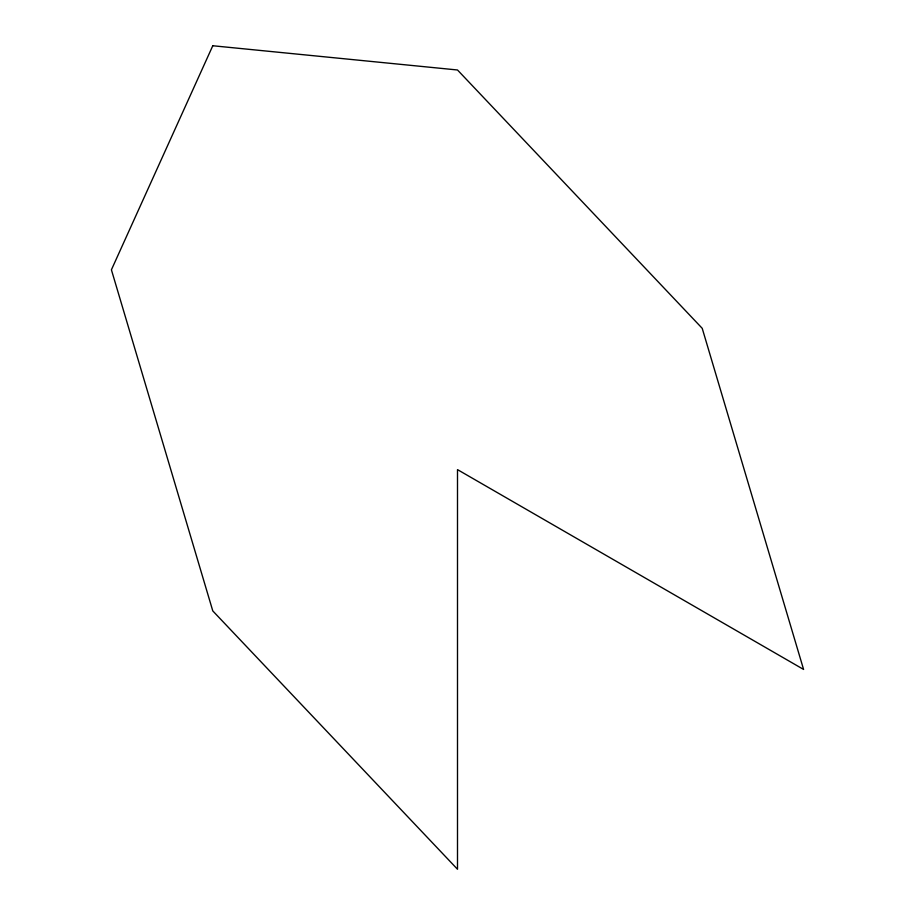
<?xml version="1.0" encoding="UTF-8"?>
<svg xmlns="http://www.w3.org/2000/svg" width="915" height="915" viewBox="0 0 915 915"><rect width="100%" height="100%" fill="white"/><g stroke="black" fill="none" stroke-linecap="round" stroke-linejoin="round"><path stroke-width="1.37" d="M212.783 45.75L111.413 269.811L212.783 610.911L457.5 869.25L457.5 469.624L803.587 669.437L702.217 328.325L457.5 69.986L212.783 45.75"/></g></svg>
